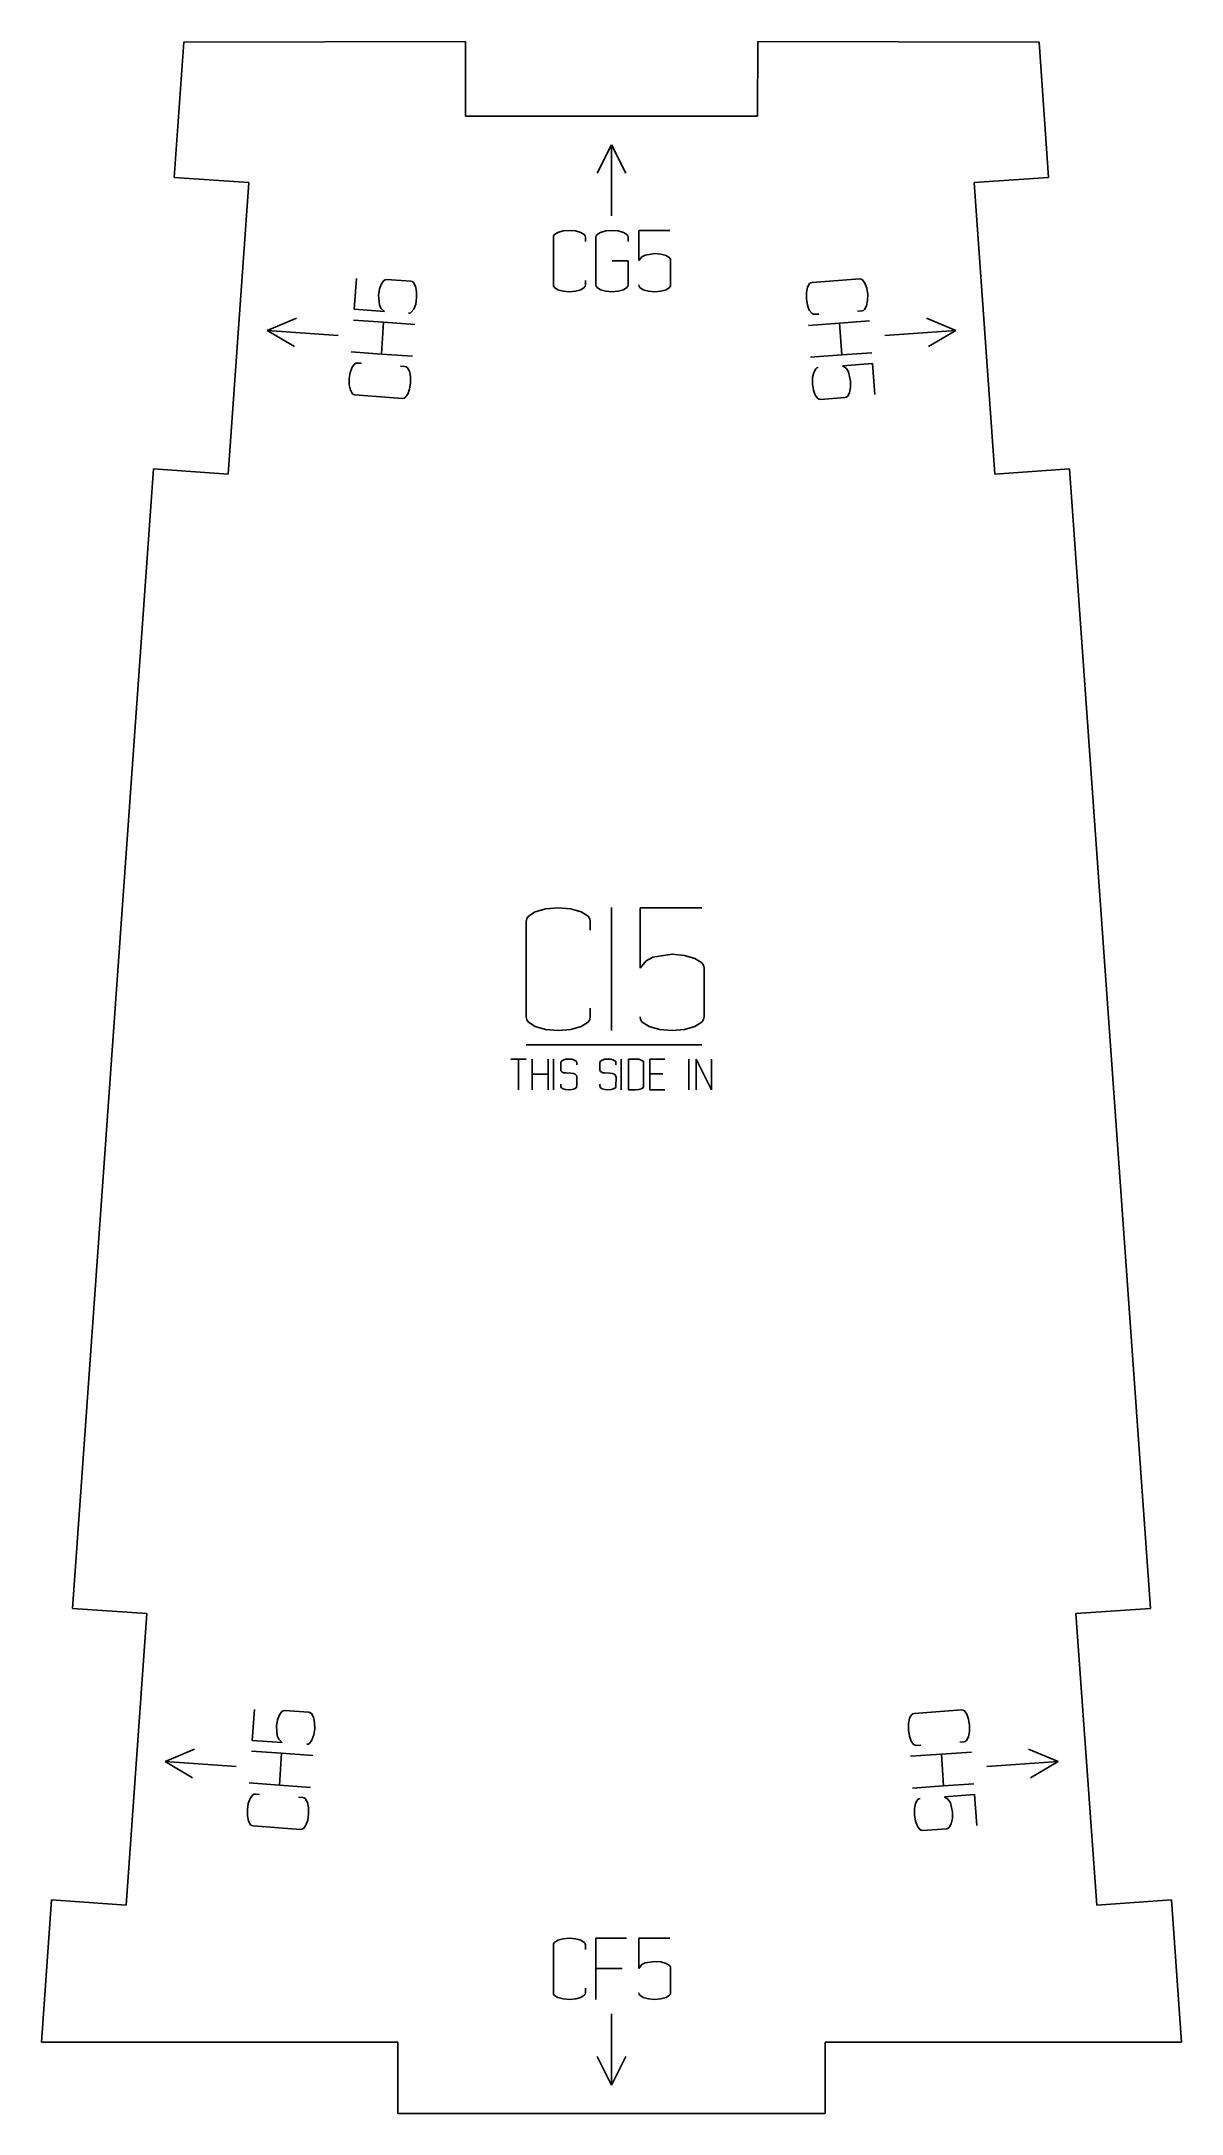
# Model space of a CAD drawing. Header units: millimetres. Extents: x 1018 to 1098, y -87 to 58.
import ezdxf

# ---------------------------------------------------------------- set-up
doc = ezdxf.new("R2010")
doc.units = ezdxf.units.MM
doc.layers.add('code', color=2, linetype='Continuous')
doc.layers.add('drawings', color=7, linetype='Continuous')

msp = doc.modelspace()

# ---------------------------------------------------------------- linework, layer by layer
at = {"layer": 'code'}
for p, q in [((1057.42, 48.8), (1058.42, 50.8)), ((1058.42, 45.8), (1058.42, 50.8)), ((1059.42, 48.8), (1058.42, 50.8)), ((1054.36, 44.41), (1054.34, 44.31)), ((1054.34, 44.31), (1054.34, 40.96)), ((1054.42, 44.49), (1054.36, 44.41)), ((1054.66, 44.65), (1054.42, 44.49)), ((1055.02, 44.76), (1054.66, 44.65)), ((1055.46, 44.79), (1055.02, 44.76)), ((1055.46, 44.79), (1055.9, 44.76)), ((1055.9, 44.76), (1056.26, 44.65)), ((1056.5, 44.49), (1056.26, 44.65)), ((1056.57, 44.4), (1056.5, 44.49)), ((1056.57, 44.4), (1056.59, 44.31)), ((1056.59, 44.31), (1056.59, 44)), ((1057.35, 44.41), (1057.33, 44.31)), ((1057.33, 44.31), (1057.33, 40.96)), ((1057.41, 44.5), (1057.35, 44.41)), ((1057.41, 44.5), (1057.65, 44.65)), ((1058.01, 44.76), (1057.65, 44.65)), ((1058.01, 44.76), (1058.45, 44.79)), ((1058.45, 44.79), (1058.89, 44.76)), ((1058.89, 44.76), (1059.25, 44.65)), ((1059.5, 44.5), (1059.25, 44.65)), ((1059.5, 44.5), (1059.56, 44.41)), ((1059.58, 44.31), (1059.56, 44.41)), ((1059.58, 44), (1059.58, 44.31)), ((1062.5, 44.79), (1060.33, 44.79)), ((1060.33, 44.79), (1060.33, 42.67)), ((1058.46, 42.64), (1059.58, 42.64)), ((1059.58, 42.64), (1059.58, 40.96)), ((1060.33, 42.67), (1060.54, 42.93)), ((1060.54, 42.93), (1060.78, 43.06)), ((1060.78, 43.06), (1061.45, 43.16)), ((1061.45, 43.16), (1061.89, 43.12)), ((1062.25, 43.02), (1061.89, 43.12)), ((1062.25, 43.02), (1062.49, 42.86)), ((1062.49, 42.86), (1062.55, 42.77)), ((1062.55, 42.77), (1062.57, 42.67)), ((1062.57, 40.96), (1062.57, 42.67)), ((1040.52, 41.41), (1040.37, 39.25)), ((1042.14, 40.69), (1042.27, 41.04)), ((1042.45, 41.27), (1042.27, 41.04)), ((1042.45, 41.27), (1042.54, 41.32)), ((1042.54, 41.32), (1042.64, 41.34)), ((1042.64, 41.34), (1044.34, 41.22)), ((1044.34, 41.22), (1044.44, 41.19)), ((1044.44, 41.19), (1044.52, 41.12)), ((1044.52, 41.12), (1044.66, 40.87)), ((1044.66, 40.87), (1044.74, 40.5)), ((1054.34, 40.96), (1054.36, 40.87)), ((1054.36, 40.87), (1054.42, 40.78)), ((1054.42, 40.78), (1054.66, 40.62)), ((1056.26, 40.62), (1056.5, 40.78)), ((1056.5, 40.78), (1056.57, 40.87)), ((1056.57, 40.87), (1056.59, 40.96)), ((1056.59, 40.96), (1056.59, 41.27)), ((1057.33, 40.96), (1057.35, 40.87)), ((1057.35, 40.87), (1057.41, 40.78)), ((1057.41, 40.78), (1057.65, 40.62)), ((1059.25, 40.62), (1059.5, 40.78)), ((1059.5, 40.78), (1059.56, 40.87)), ((1059.58, 40.96), (1059.56, 40.87)), ((1060.33, 40.96), (1060.35, 40.87)), ((1060.35, 40.87), (1060.41, 40.78)), ((1060.41, 40.78), (1060.65, 40.62)), ((1062.25, 40.62), (1062.49, 40.78)), ((1062.55, 40.87), (1062.49, 40.78)), ((1062.57, 40.96), (1062.55, 40.87)), ((1072.18, 40.8), (1072.1, 40.43)), ((1072.32, 41.05), (1072.18, 40.8)), ((1072.4, 41.11), (1072.32, 41.05)), ((1072.5, 41.14), (1072.4, 41.11)), ((1075.84, 41.38), (1072.5, 41.14)), ((1075.93, 41.37), (1075.84, 41.38)), ((1076.03, 41.31), (1075.93, 41.37)), ((1076.2, 41.09), (1076.03, 41.31)), ((1076.33, 40.73), (1076.2, 41.09)), ((1076.4, 40.29), (1076.33, 40.73)), ((1042.08, 40.25), (1042.14, 40.69)), ((1042.13, 39.57), (1042.08, 40.25)), ((1042.24, 39.33), (1042.13, 39.57)), ((1042.48, 39.1), (1042.24, 39.33)), ((1044.37, 39.04), (1044.55, 39.27)), ((1044.68, 39.62), (1044.55, 39.27)), ((1044.74, 40.06), (1044.68, 39.62)), ((1044.74, 40.5), (1044.74, 40.06)), ((1054.66, 40.62), (1055.02, 40.52)), ((1055.02, 40.52), (1055.46, 40.48)), ((1055.46, 40.48), (1055.9, 40.52)), ((1055.9, 40.52), (1056.26, 40.62)), ((1057.65, 40.62), (1058.01, 40.52)), ((1058.01, 40.52), (1058.45, 40.48)), ((1058.45, 40.48), (1058.89, 40.52)), ((1058.89, 40.52), (1059.25, 40.62)), ((1061.01, 40.52), (1060.65, 40.62)), ((1061.45, 40.48), (1061.01, 40.52)), ((1061.89, 40.52), (1061.45, 40.48)), ((1062.25, 40.62), (1061.89, 40.52)), ((1072.1, 40.43), (1072.1, 39.99)), ((1072.1, 39.99), (1072.17, 39.55)), ((1072.17, 39.55), (1072.29, 39.2)), ((1076.17, 39.23), (1076.31, 39.49)), ((1076.31, 39.49), (1076.39, 39.86)), ((1076.39, 39.86), (1076.4, 40.29)), ((1036.31, 38.63), (1034.25, 37.77)), ((1040.31, 38.49), (1042.43, 38.34)), ((1042.48, 39.1), (1040.37, 39.25)), ((1042.27, 36.11), (1042.43, 38.34)), ((1042.43, 38.34), (1044.61, 38.18)), ((1044.18, 38.97), (1044.28, 38.99)), ((1044.28, 38.99), (1044.37, 39.04)), ((1072.23, 38.12), (1074.41, 38.28)), ((1072.29, 39.2), (1072.47, 38.97)), ((1072.47, 38.97), (1072.56, 38.91)), ((1072.56, 38.91), (1072.66, 38.9)), ((1072.66, 38.9), (1072.96, 38.92)), ((1074.41, 38.28), (1076.53, 38.43)), ((1074.41, 38.28), (1074.57, 36.05)), ((1075.69, 39.12), (1076, 39.14)), ((1076, 39.14), (1076.09, 39.16)), ((1076.09, 39.16), (1076.17, 39.23)), ((1080.53, 38.63), (1082.59, 37.77)), ((1039.23, 37.41), (1034.25, 37.77)), ((1036.17, 36.63), (1034.25, 37.77)), ((1077.6, 37.41), (1082.59, 37.77)), ((1080.67, 36.63), (1082.59, 37.77)), ((1040.22, 35.18), (1040.09, 34.82)), ((1042.27, 36.11), (1040.15, 36.26)), ((1040.39, 35.41), (1040.22, 35.18)), ((1040.48, 35.47), (1040.39, 35.41)), ((1040.58, 35.48), (1040.48, 35.47)), ((1040.88, 35.46), (1040.58, 35.48)), ((1044.45, 35.95), (1042.27, 36.11)), ((1043.92, 35.24), (1043.61, 35.27)), ((1044.01, 35.22), (1043.92, 35.24)), ((1044.1, 35.15), (1044.01, 35.22)), ((1044.24, 34.9), (1044.1, 35.15)), ((1074.57, 36.05), (1072.39, 35.89)), ((1072.75, 35.08), (1072.61, 34.82)), ((1072.83, 35.14), (1072.75, 35.08)), ((1072.92, 35.17), (1072.83, 35.14)), ((1076.69, 36.2), (1074.57, 36.05)), ((1074.63, 35.29), (1076.74, 35.44)), ((1074.63, 35.29), (1074.9, 35.09)), ((1074.9, 35.09), (1075.04, 34.87)), ((1076.9, 33.27), (1076.74, 35.44)), ((1040.09, 34.82), (1040.02, 34.39)), ((1040.02, 34.39), (1040.02, 33.95)), ((1040.02, 33.95), (1040.11, 33.58)), ((1040.11, 33.58), (1040.24, 33.33)), ((1044.12, 33.29), (1044.25, 33.65)), ((1044.31, 34.53), (1044.24, 34.9)), ((1044.25, 33.65), (1044.32, 34.09)), ((1044.32, 34.09), (1044.31, 34.53)), ((1072.52, 34.01), (1072.53, 34.46)), ((1072.59, 33.58), (1072.52, 34.01)), ((1072.53, 34.46), (1072.61, 34.82)), ((1072.72, 33.22), (1072.59, 33.58)), ((1075.04, 34.87), (1075.19, 34.2)), ((1075.19, 33.76), (1075.11, 33.39)), ((1075.19, 34.2), (1075.19, 33.76)), ((1040.24, 33.33), (1040.33, 33.27)), ((1040.33, 33.27), (1040.42, 33.24)), ((1040.42, 33.24), (1043.76, 33)), ((1043.76, 33), (1043.86, 33.01)), ((1043.86, 33.01), (1043.95, 33.07)), ((1043.95, 33.07), (1044.12, 33.29)), ((1072.89, 32.99), (1072.72, 33.22)), ((1072.99, 32.94), (1072.89, 32.99)), ((1073.08, 32.93), (1072.99, 32.94)), ((1074.79, 33.05), (1073.08, 32.93)), ((1074.89, 33.08), (1074.79, 33.05)), ((1074.97, 33.14), (1074.89, 33.08)), ((1074.97, 33.14), (1075.11, 33.39)), ((1053.07, -3.03), (1053.81, -2.82)), ((1053.81, -2.82), (1053.07, -3.03)), ((1053.81, -2.82), (1054.68, -2.74)), ((1054.68, -2.74), (1053.81, -2.82)), ((1054.68, -2.74), (1055.55, -2.82)), ((1055.55, -2.82), (1054.68, -2.74)), ((1055.55, -2.82), (1056.28, -3.03)), ((1056.28, -3.03), (1055.55, -2.82)), ((1058.42, -2.73), (1058.42, -11.36)), ((1060.42, -6.98), (1060.42, -2.74)), ((1060.42, -2.74), (1064.76, -2.74)), ((1064.76, -2.74), (1060.42, -2.74)), ((1060.42, -2.74), (1060.42, -6.98)), ((1052.44, -3.7), (1052.48, -3.51)), ((1052.48, -3.51), (1052.44, -3.7)), ((1052.44, -10.4), (1052.44, -3.7)), ((1052.44, -3.7), (1052.44, -10.4)), ((1052.48, -3.51), (1052.6, -3.34)), ((1052.6, -3.34), (1052.48, -3.51)), ((1052.6, -3.34), (1053.07, -3.03)), ((1053.07, -3.03), (1052.6, -3.34)), ((1056.28, -3.03), (1056.77, -3.34)), ((1056.77, -3.34), (1056.28, -3.03)), ((1056.77, -3.34), (1056.89, -3.52)), ((1056.89, -3.52), (1056.77, -3.34)), ((1056.89, -3.52), (1056.93, -3.7)), ((1056.93, -3.7), (1056.89, -3.52)), ((1056.93, -3.7), (1056.93, -4.32)), ((1056.93, -4.32), (1056.93, -3.7)), ((1060.86, -6.47), (1060.42, -6.98)), ((1060.42, -6.98), (1060.86, -6.47)), ((1061.32, -6.21), (1060.86, -6.47)), ((1060.86, -6.47), (1061.32, -6.21)), ((1062.67, -6.01), (1061.32, -6.21)), ((1061.32, -6.21), (1062.67, -6.01)), ((1063.55, -6.09), (1062.67, -6.01)), ((1062.67, -6.01), (1063.55, -6.09)), ((1064.27, -6.3), (1063.55, -6.09)), ((1063.55, -6.09), (1064.27, -6.3)), ((1064.75, -6.61), (1064.27, -6.3)), ((1064.27, -6.3), (1064.75, -6.61)), ((1064.87, -6.78), (1064.75, -6.61)), ((1064.75, -6.61), (1064.87, -6.78)), ((1064.91, -6.98), (1064.87, -6.78)), ((1064.87, -6.78), (1064.91, -6.98)), ((1064.91, -10.4), (1064.91, -6.98)), ((1064.91, -6.98), (1064.91, -10.4)), ((1056.93, -9.79), (1056.93, -10.4)), ((1056.93, -10.4), (1056.93, -9.79)), ((1052.48, -10.6), (1052.44, -10.4)), ((1052.44, -10.4), (1052.48, -10.6)), ((1052.6, -10.78), (1052.48, -10.6)), ((1052.48, -10.6), (1052.6, -10.78)), ((1053.07, -11.08), (1052.6, -10.78)), ((1052.6, -10.78), (1053.07, -11.08)), ((1053.79, -11.29), (1053.07, -11.08)), ((1053.07, -11.08), (1053.79, -11.29)), ((1054.68, -11.36), (1053.79, -11.29)), ((1053.79, -11.29), (1054.68, -11.36)), ((1055.57, -11.29), (1054.68, -11.36)), ((1054.68, -11.36), (1055.57, -11.29)), ((1056.28, -11.08), (1055.57, -11.29)), ((1055.57, -11.29), (1056.28, -11.08)), ((1056.77, -10.77), (1056.28, -11.08)), ((1056.28, -11.08), (1056.77, -10.77)), ((1056.89, -10.59), (1056.77, -10.77)), ((1056.77, -10.77), (1056.89, -10.59)), ((1056.93, -10.4), (1056.89, -10.59)), ((1056.89, -10.59), (1056.93, -10.4)), ((1060.46, -10.59), (1060.42, -10.4)), ((1060.42, -10.4), (1060.46, -10.59)), ((1060.58, -10.77), (1060.46, -10.59)), ((1060.46, -10.59), (1060.58, -10.77)), ((1061.06, -11.08), (1060.58, -10.77)), ((1060.58, -10.77), (1061.06, -11.08)), ((1061.78, -11.29), (1061.06, -11.08)), ((1062.67, -11.36), (1061.78, -11.29)), ((1063.55, -11.29), (1062.67, -11.36)), ((1064.27, -11.08), (1063.55, -11.29)), ((1064.27, -11.08), (1064.75, -10.77)), ((1064.75, -10.77), (1064.27, -11.08)), ((1064.75, -10.77), (1064.87, -10.59)), ((1064.87, -10.59), (1064.75, -10.77)), ((1064.87, -10.59), (1064.91, -10.4)), ((1064.91, -10.4), (1064.87, -10.59)), ((1052.44, -12.36), (1064.76, -12.36)), ((1051.9, -13.36), (1051.36, -13.36)), ((1051.36, -13.36), (1052.43, -13.36)), ((1052.43, -13.36), (1051.9, -13.36)), ((1051.9, -13.36), (1051.9, -15.52)), ((1051.9, -15.52), (1051.9, -13.36)), ((1052.86, -15.52), (1052.86, -13.36)), ((1052.86, -13.36), (1052.86, -14.42)), ((1052.86, -14.42), (1053.98, -14.42)), ((1053.98, -14.42), (1052.86, -14.42)), ((1052.86, -14.42), (1052.86, -15.52)), ((1053.98, -14.42), (1053.98, -13.36)), ((1053.98, -13.36), (1053.98, -15.52)), ((1053.98, -15.52), (1053.98, -14.42)), ((1054.36, -13.36), (1054.36, -15.52)), ((1054.86, -13.6), (1054.87, -13.55)), ((1054.87, -13.55), (1054.86, -13.6)), ((1054.86, -14.14), (1054.86, -13.6)), ((1054.86, -13.6), (1054.86, -14.14)), ((1054.87, -14.19), (1054.86, -14.14)), ((1054.86, -14.14), (1054.87, -14.19)), ((1054.87, -13.55), (1054.9, -13.51)), ((1054.9, -13.51), (1054.87, -13.55)), ((1054.91, -14.24), (1054.87, -14.19)), ((1054.87, -14.19), (1054.91, -14.24)), ((1054.9, -13.51), (1055.02, -13.43)), ((1055.02, -13.43), (1054.9, -13.51)), ((1055.05, -14.32), (1054.91, -14.24)), ((1054.91, -14.24), (1055.05, -14.32)), ((1055.02, -13.43), (1055.2, -13.38)), ((1055.2, -13.38), (1055.02, -13.43)), ((1055.22, -14.34), (1055.05, -14.32)), ((1055.05, -14.32), (1055.22, -14.34)), ((1055.2, -13.38), (1055.42, -13.36)), ((1055.42, -13.36), (1055.2, -13.38)), ((1055.56, -14.35), (1055.22, -14.34)), ((1055.22, -14.34), (1055.56, -14.35)), ((1055.42, -13.36), (1055.64, -13.38)), ((1055.64, -13.38), (1055.42, -13.36)), ((1055.75, -14.37), (1055.56, -14.35)), ((1055.56, -14.35), (1055.75, -14.37)), ((1055.64, -13.38), (1055.82, -13.43)), ((1055.82, -13.43), (1055.64, -13.38)), ((1055.88, -14.42), (1055.75, -14.37)), ((1055.75, -14.37), (1055.88, -14.42)), ((1055.82, -13.43), (1055.94, -13.51)), ((1055.94, -13.51), (1055.82, -13.43)), ((1055.96, -14.51), (1055.88, -14.42)), ((1055.88, -14.42), (1055.96, -14.51)), ((1055.94, -13.51), (1055.97, -13.55)), ((1055.97, -13.55), (1055.94, -13.51)), ((1055.99, -14.64), (1055.96, -14.51)), ((1055.96, -14.51), (1055.99, -14.64)), ((1055.97, -13.55), (1055.98, -13.6)), ((1055.98, -13.6), (1055.97, -13.55)), ((1055.98, -13.6), (1055.98, -13.76)), ((1055.98, -13.76), (1055.98, -13.6)), ((1057.6, -13.6), (1057.62, -13.55)), ((1057.62, -13.55), (1057.6, -13.6)), ((1057.6, -14.14), (1057.6, -13.6)), ((1057.6, -13.6), (1057.6, -14.14)), ((1057.62, -14.19), (1057.6, -14.14)), ((1057.6, -14.14), (1057.62, -14.19)), ((1057.62, -13.55), (1057.65, -13.51)), ((1057.65, -13.51), (1057.62, -13.55)), ((1057.65, -14.24), (1057.62, -14.19)), ((1057.62, -14.19), (1057.65, -14.24)), ((1057.65, -13.51), (1057.77, -13.43)), ((1057.77, -13.43), (1057.65, -13.51)), ((1057.8, -14.32), (1057.65, -14.24)), ((1057.65, -14.24), (1057.8, -14.32)), ((1057.77, -13.43), (1057.95, -13.38)), ((1057.95, -13.38), (1057.77, -13.43)), ((1057.96, -14.34), (1057.8, -14.32)), ((1057.8, -14.32), (1057.96, -14.34)), ((1057.95, -13.38), (1058.17, -13.36)), ((1058.17, -13.36), (1057.95, -13.38)), ((1058.3, -14.35), (1057.96, -14.34)), ((1057.96, -14.34), (1058.3, -14.35)), ((1058.17, -13.36), (1058.39, -13.38)), ((1058.39, -13.38), (1058.17, -13.36)), ((1058.49, -14.37), (1058.3, -14.35)), ((1058.3, -14.35), (1058.49, -14.37)), ((1058.39, -13.38), (1058.57, -13.43)), ((1058.57, -13.43), (1058.39, -13.38)), ((1058.63, -14.42), (1058.49, -14.37)), ((1058.49, -14.37), (1058.63, -14.42)), ((1058.57, -13.43), (1058.69, -13.51)), ((1058.69, -13.51), (1058.57, -13.43)), ((1058.71, -14.51), (1058.63, -14.42)), ((1058.63, -14.42), (1058.71, -14.51)), ((1058.69, -13.51), (1058.72, -13.55)), ((1058.72, -13.55), (1058.69, -13.51)), ((1058.74, -14.64), (1058.71, -14.51)), ((1058.71, -14.51), (1058.74, -14.64)), ((1058.72, -13.55), (1058.73, -13.6)), ((1058.73, -13.6), (1058.72, -13.55)), ((1058.73, -13.6), (1058.73, -13.76)), ((1058.73, -13.76), (1058.73, -13.6)), ((1059.1, -13.36), (1059.1, -15.52)), ((1059.6, -15.52), (1059.6, -13.36)), ((1059.6, -13.36), (1060.11, -13.36)), ((1060.11, -13.36), (1060.33, -13.38)), ((1060.33, -13.38), (1060.51, -13.43)), ((1060.51, -13.43), (1060.63, -13.51)), ((1060.63, -13.51), (1060.66, -13.56)), ((1060.66, -13.56), (1060.67, -13.6)), ((1060.67, -13.6), (1060.67, -15.28)), ((1061.1, -15.52), (1061.1, -13.36)), ((1061.1, -13.36), (1062.16, -13.36)), ((1062.16, -13.36), (1061.1, -13.36)), ((1061.1, -13.36), (1061.1, -14.41)), ((1061.1, -14.41), (1062.01, -14.41)), ((1062.01, -14.41), (1061.1, -14.41)), ((1061.1, -14.41), (1061.1, -15.52)), ((1063.85, -13.36), (1063.85, -15.52)), ((1064.35, -15.52), (1064.35, -13.36)), ((1064.35, -13.36), (1065.43, -15.52)), ((1065.43, -15.52), (1064.35, -13.36)), ((1064.35, -13.36), (1064.35, -15.52)), ((1065.43, -15.52), (1065.43, -13.36)), ((1065.43, -13.36), (1065.43, -15.52)), ((1054.86, -15.12), (1054.86, -15.28)), ((1054.86, -15.28), (1054.86, -15.12)), ((1054.86, -15.28), (1054.87, -15.32)), ((1054.87, -15.32), (1054.86, -15.28)), ((1054.87, -15.32), (1054.9, -15.37)), ((1054.9, -15.37), (1054.87, -15.32)), ((1054.9, -15.37), (1055.02, -15.45)), ((1055.02, -15.45), (1054.9, -15.37)), ((1055.02, -15.45), (1055.2, -15.5)), ((1055.2, -15.5), (1055.02, -15.45)), ((1055.2, -15.5), (1055.42, -15.52)), ((1055.42, -15.52), (1055.2, -15.5)), ((1055.42, -15.52), (1055.64, -15.5)), ((1055.64, -15.5), (1055.42, -15.52)), ((1055.64, -15.5), (1055.82, -15.45)), ((1055.82, -15.45), (1055.64, -15.5)), ((1055.82, -15.45), (1055.94, -15.37)), ((1055.94, -15.37), (1055.82, -15.45)), ((1055.94, -15.37), (1055.97, -15.32)), ((1055.97, -15.32), (1055.94, -15.37)), ((1055.97, -15.32), (1055.98, -15.28)), ((1055.98, -15.28), (1055.97, -15.32)), ((1055.98, -15.28), (1055.99, -14.64)), ((1055.99, -14.64), (1055.98, -15.28)), ((1057.6, -15.12), (1057.6, -15.28)), ((1057.6, -15.28), (1057.6, -15.12)), ((1057.6, -15.28), (1057.62, -15.32)), ((1057.62, -15.32), (1057.6, -15.28)), ((1057.62, -15.32), (1057.65, -15.37)), ((1057.65, -15.37), (1057.62, -15.32)), ((1057.65, -15.37), (1057.77, -15.45)), ((1057.77, -15.45), (1057.65, -15.37)), ((1057.77, -15.45), (1057.95, -15.5)), ((1057.95, -15.5), (1057.77, -15.45)), ((1057.95, -15.5), (1058.17, -15.52)), ((1058.17, -15.52), (1057.95, -15.5)), ((1058.17, -15.52), (1058.39, -15.5)), ((1058.39, -15.5), (1058.17, -15.52)), ((1058.39, -15.5), (1058.57, -15.45)), ((1058.57, -15.45), (1058.39, -15.5)), ((1058.57, -15.45), (1058.69, -15.37)), ((1058.69, -15.37), (1058.57, -15.45)), ((1058.69, -15.37), (1058.72, -15.32)), ((1058.72, -15.32), (1058.69, -15.37)), ((1058.72, -15.32), (1058.73, -15.28)), ((1058.73, -15.28), (1058.72, -15.32)), ((1058.73, -15.28), (1058.74, -14.64)), ((1058.74, -14.64), (1058.73, -15.28)), ((1060.11, -15.52), (1059.6, -15.52)), ((1060.33, -15.5), (1060.11, -15.52)), ((1060.51, -15.45), (1060.33, -15.5)), ((1060.63, -15.37), (1060.51, -15.45)), ((1060.66, -15.32), (1060.63, -15.37)), ((1060.67, -15.28), (1060.66, -15.32)), ((1061.1, -15.52), (1062.16, -15.52)), ((1062.16, -15.52), (1061.1, -15.52)), ((1033.37, -59), (1033.21, -61.17)), ((1034.99, -59.73), (1035.12, -59.38)), ((1035.29, -59.15), (1035.12, -59.38)), ((1035.29, -59.15), (1035.39, -59.09)), ((1035.39, -59.09), (1035.48, -59.08)), ((1035.48, -59.08), (1037.19, -59.2)), ((1037.19, -59.2), (1037.28, -59.23)), ((1037.28, -59.23), (1037.37, -59.29)), ((1037.37, -59.29), (1037.51, -59.55)), ((1037.51, -59.55), (1037.58, -59.91)), ((1079.47, -59.37), (1079.33, -59.62)), ((1079.56, -59.3), (1079.47, -59.37)), ((1079.65, -59.28), (1079.56, -59.3)), ((1082.99, -59.04), (1079.65, -59.28)), ((1083.09, -59.05), (1082.99, -59.04)), ((1083.18, -59.1), (1083.09, -59.05)), ((1083.35, -59.33), (1083.18, -59.1)), ((1083.48, -59.69), (1083.35, -59.33)), ((1034.92, -60.17), (1034.99, -59.73)), ((1034.97, -60.85), (1034.92, -60.17)), ((1035.08, -61.09), (1034.97, -60.85)), ((1037.52, -60.79), (1037.39, -61.15)), ((1037.59, -60.36), (1037.52, -60.79)), ((1037.58, -59.91), (1037.59, -60.36)), ((1079.26, -59.98), (1079.25, -60.43)), ((1079.25, -60.43), (1079.32, -60.87)), ((1079.33, -59.62), (1079.26, -59.98)), ((1079.32, -60.87), (1079.45, -61.22)), ((1083.33, -61.19), (1083.46, -60.93)), ((1083.46, -60.93), (1083.55, -60.56)), ((1083.55, -60.12), (1083.48, -59.69)), ((1083.55, -60.56), (1083.55, -60.12)), ((1029.16, -61.79), (1027.09, -62.65)), ((1033.16, -61.93), (1035.27, -62.08)), ((1035.32, -61.32), (1033.21, -61.17)), ((1035.32, -61.32), (1035.08, -61.09)), ((1035.12, -64.31), (1035.27, -62.08)), ((1035.27, -62.08), (1037.45, -62.24)), ((1037.03, -61.44), (1037.13, -61.43)), ((1037.13, -61.43), (1037.22, -61.38)), ((1037.22, -61.38), (1037.39, -61.15)), ((1079.39, -62.29), (1081.57, -62.14)), ((1079.45, -61.22), (1079.62, -61.45)), ((1079.62, -61.45), (1079.72, -61.5)), ((1079.72, -61.5), (1079.81, -61.52)), ((1079.81, -61.52), (1080.12, -61.5)), ((1081.57, -62.14), (1083.68, -61.99)), ((1081.57, -62.14), (1081.72, -64.37)), ((1082.85, -61.3), (1083.15, -61.28)), ((1083.15, -61.28), (1083.24, -61.25)), ((1083.24, -61.25), (1083.33, -61.19)), ((1087.68, -61.79), (1089.75, -62.65)), ((1032.08, -63), (1027.09, -62.65)), ((1029.02, -63.79), (1027.09, -62.65)), ((1084.76, -63), (1089.75, -62.65)), ((1087.82, -63.79), (1089.75, -62.65)), ((1033.07, -65.24), (1032.93, -65.59)), ((1035.12, -64.31), (1033, -64.16)), ((1033.24, -65), (1033.07, -65.24)), ((1033.33, -64.95), (1033.24, -65)), ((1033.43, -64.94), (1033.33, -64.95)), ((1033.73, -64.96), (1033.43, -64.94)), ((1037.3, -64.47), (1035.12, -64.31)), ((1036.76, -65.17), (1036.46, -65.15)), ((1036.86, -65.2), (1036.76, -65.17)), ((1036.94, -65.27), (1036.86, -65.2)), ((1037.08, -65.52), (1036.94, -65.27)), ((1081.72, -64.37), (1079.55, -64.52)), ((1079.9, -65.34), (1079.76, -65.59)), ((1079.98, -65.28), (1079.9, -65.34)), ((1080.08, -65.25), (1079.98, -65.28)), ((1083.84, -64.22), (1081.72, -64.37)), ((1081.79, -65.13), (1083.9, -64.98)), ((1081.79, -65.13), (1082.05, -65.33)), ((1082.05, -65.33), (1082.2, -65.55)), ((1084.05, -67.14), (1083.9, -64.98)), ((1032.93, -65.59), (1032.87, -66.02)), ((1032.87, -66.02), (1032.87, -66.46)), ((1032.87, -66.46), (1032.95, -66.84)), ((1032.95, -66.84), (1033.09, -67.09)), ((1036.97, -67.12), (1037.1, -66.77)), ((1037.16, -65.88), (1037.08, -65.52)), ((1037.1, -66.77), (1037.16, -66.33)), ((1037.16, -66.33), (1037.16, -65.88)), ((1079.68, -65.96), (1079.76, -65.59)), ((1079.68, -66.4), (1079.68, -65.96)), ((1079.75, -66.84), (1079.68, -66.4)), ((1079.88, -67.19), (1079.75, -66.84)), ((1082.2, -65.55), (1082.34, -66.21)), ((1082.34, -66.66), (1082.26, -67.02)), ((1082.34, -66.21), (1082.34, -66.66)), ((1033.09, -67.09), (1033.17, -67.15)), ((1033.17, -67.15), (1033.27, -67.18)), ((1033.27, -67.18), (1036.6, -67.42)), ((1036.6, -67.42), (1036.7, -67.4)), ((1036.7, -67.4), (1036.8, -67.35)), ((1036.8, -67.35), (1036.97, -67.12)), ((1080.05, -67.42), (1079.88, -67.19)), ((1080.14, -67.48), (1080.05, -67.42)), ((1080.24, -67.49), (1080.14, -67.48)), ((1081.94, -67.37), (1080.24, -67.49)), ((1082.04, -67.34), (1081.94, -67.37)), ((1082.12, -67.28), (1082.04, -67.34)), ((1082.12, -67.28), (1082.26, -67.02)), ((1054.34, -75.53), (1054.36, -75.44)), ((1054.34, -78.88), (1054.34, -75.53)), ((1054.36, -75.44), (1054.42, -75.35)), ((1054.42, -75.35), (1054.66, -75.19)), ((1054.66, -75.19), (1055.02, -75.09)), ((1055.02, -75.09), (1055.46, -75.05)), ((1055.46, -75.05), (1055.9, -75.09)), ((1055.9, -75.09), (1056.26, -75.19)), ((1056.26, -75.19), (1056.5, -75.35)), ((1056.5, -75.35), (1056.57, -75.44)), ((1056.57, -75.44), (1056.59, -75.53)), ((1056.59, -75.84), (1056.59, -75.53)), ((1057.33, -77.18), (1057.33, -75.05)), ((1059.46, -75.05), (1057.33, -75.05)), ((1060.33, -75.05), (1060.33, -77.17)), ((1060.33, -75.05), (1062.5, -75.05)), ((1060.33, -77.17), (1060.54, -76.91)), ((1060.54, -76.91), (1060.78, -76.79)), ((1060.78, -76.79), (1061.45, -76.69)), ((1061.45, -76.69), (1061.89, -76.72)), ((1061.89, -76.72), (1062.25, -76.83)), ((1062.25, -76.83), (1062.49, -76.98)), ((1062.49, -76.98), (1062.55, -77.07)), ((1057.33, -79.36), (1057.33, -77.18)), ((1059.16, -77.18), (1057.33, -77.18)), ((1062.55, -77.07), (1062.57, -77.17)), ((1062.57, -77.17), (1062.57, -78.88)), ((1054.36, -78.98), (1054.34, -78.88)), ((1054.42, -79.07), (1054.36, -78.98)), ((1054.66, -79.22), (1054.42, -79.07)), ((1055.02, -79.32), (1054.66, -79.22)), ((1055.46, -79.36), (1055.02, -79.32)), ((1055.91, -79.32), (1055.46, -79.36)), ((1056.26, -79.22), (1055.91, -79.32)), ((1056.5, -79.06), (1056.26, -79.22)), ((1056.57, -78.97), (1056.5, -79.06)), ((1056.59, -78.88), (1056.57, -78.97)), ((1056.59, -78.57), (1056.59, -78.88)), ((1060.35, -78.97), (1060.33, -78.88)), ((1060.35, -78.97), (1060.41, -79.06)), ((1060.41, -79.06), (1060.65, -79.22)), ((1061.01, -79.32), (1060.65, -79.22)), ((1061.45, -79.36), (1061.01, -79.32)), ((1061.89, -79.32), (1061.45, -79.36)), ((1062.25, -79.22), (1061.89, -79.32)), ((1062.49, -79.06), (1062.25, -79.22)), ((1062.55, -78.97), (1062.49, -79.06)), ((1062.57, -78.88), (1062.55, -78.97)), ((1058.42, -80.36), (1058.42, -85.36)), ((1057.42, -83.36), (1058.42, -85.36)), ((1059.42, -83.36), (1058.42, -85.36))]:
    msp.add_line(p, q, dxfattribs=at)
at = {"layer": 'drawings'}
for p, q in [((1027.74, 48.51), (1028.42, 58)), ((1028.42, 58), (1048.17, 58.05)), ((1048.17, 58.05), (1048.17, 52.8)), ((1068.67, 52.8), (1068.68, 58.05)), ((1088.42, 58), (1068.68, 58.05)), ((1089.09, 48.51), (1088.42, 58)), ((1048.17, 52.8), (1068.67, 52.8)), ((1032.98, 48.14), (1027.74, 48.51)), ((1031.52, 27.69), (1032.98, 48.14)), ((1083.86, 48.14), (1089.09, 48.51)), ((1085.31, 27.69), (1083.86, 48.14)), ((1020.59, -51.91), (1026.29, 28.06)), ((1026.29, 28.06), (1031.52, 27.69)), ((1090.55, 28.06), (1085.31, 27.69)), ((1096.25, -51.91), (1090.55, 28.06)), ((1025.82, -52.28), (1020.59, -51.91)), ((1024.37, -72.73), (1025.82, -52.28)), ((1091.01, -52.28), (1096.25, -51.91)), ((1092.47, -72.73), (1091.01, -52.28)), ((1019.13, -72.36), (1018.42, -82.36)), ((1019.13, -72.36), (1024.37, -72.73)), ((1097.71, -72.36), (1092.47, -72.73)), ((1098.42, -82.36), (1097.71, -72.36)), ((1018.42, -82.36), (1043.42, -82.36)), ((1043.42, -82.36), (1043.42, -87.36)), ((1073.42, -87.36), (1073.42, -82.36)), ((1073.42, -82.36), (1098.42, -82.36)), ((1043.42, -87.36), (1073.42, -87.36))]:
    msp.add_line(p, q, dxfattribs=at)

doc.saveas('drawing.dxf')
